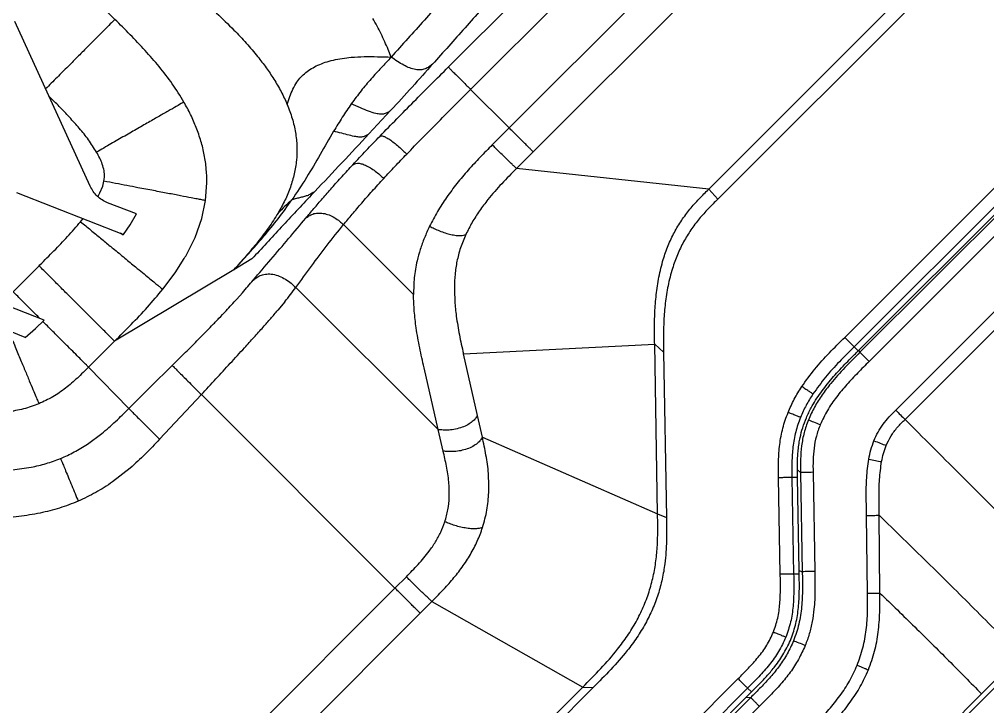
# Model space of a CAD drawing. Extents: x 1076 to 1148, y 508 to 635.
# Drawn here: x 1116 to 1134.07, y 538.41 to 551.25 of the extents above; entities that cross this region are included whole.
import ezdxf

# ---------------------------------------------------------------- set-up
doc = ezdxf.new("R2010")
doc.units = 0
doc.header["$MEASUREMENT"] = 0
doc.layers.add('1', color=4, linetype='Continuous')

# ---------------------------------------------------------------- blocks, each defined once
blk = doc.blocks.new('2026 TX')
at = {"layer": '1', "color": 3}
for p, q in [((48.246, 30.563), (57.217, 39.536)), ((48.663, 30.146), (57.634, 39.118)), ((55.642, 25.516), (68.614, 38.487)), ((68.79, 38.311), (55.819, 25.339)), ((55.898, 25.268), (68.861, 38.232)), ((68.925, 38.234), (55.927, 25.237)), ((53.105, 28.284), (62.808, 37.987)), ((63.179, 38.002), (53.276, 28.099)), ((69.095, 38.064), (56.098, 25.066)), ((49.382, 29.427), (57.785, 37.831)), ((49.829, 28.98), (58.232, 37.384)), ((56.594, 24.157), (67.247, 34.81)), ((56.768, 23.984), (67.42, 34.637)), ((39.425, 34.049), (42.025, 31.454)), ((41.564, 28.337), (40.156, 31.412)), ((47.18, 30.749), (47.125, 30.889)), ((48.663, 30.146), (49.382, 29.427)), ((47.17, 29.751), (46.765, 29.314)), ((49.382, 29.427), (49.067, 29.111)), ((49.519, 28.669), (49.829, 28.98)), ((53.105, 28.284), (49.519, 28.669)), ((41.797, 28.341), (41.821, 28.432)), ((41.821, 28.432), (41.83, 28.505)), ((43.716, 28.071), (43.741, 28.399)), ((40.191, 28.223), (42.188, 27.435)), ((41.709, 28.141), (41.746, 28.215)), ((41.746, 28.215), (41.797, 28.341)), ((45.756, 28.239), (45.69, 28.169)), ((53.105, 28.284), (53.276, 28.099)), ((42.425, 27.82), (41.888, 28.03)), ((43.646, 27.737), (43.716, 28.071)), ((41.385, 27.676), (41.432, 27.734)), ((42.31, 27.616), (42.425, 27.82)), ((43.52, 27.381), (43.646, 27.737)), ((42.188, 27.435), (42.31, 27.616)), ((47.597, 26.314), (46.29, 27.621)), ((42.179, 27.422), (42.128, 27.459)), ((43.149, 26.723), (43.319, 26.987)), ((44.581, 26.98), (44.242, 26.777)), ((40.125, 26.368), (40.609, 26.853)), ((40.609, 26.853), (40.627, 26.87)), ((44.242, 26.777), (42.018, 25.444)), ((42.917, 26.413), (43.149, 26.723)), ((40.353, 25.516), (37.939, 26.469)), ((45.401, 26.447), (48.055, 23.793)), ((40.703, 25.838), (39.718, 26.224)), ((44.406, 26.35), (44.301, 26.232)), ((45.195, 26.18), (45.064, 26.022)), ((40.679, 25.814), (40.703, 25.838)), ((40.353, 25.516), (40.543, 25.68)), ((40.543, 25.68), (40.569, 25.705)), ((40.569, 25.705), (40.679, 25.814)), ((42.018, 25.444), (41.534, 24.959)), ((48.529, 25.21), (52.097, 25.386)), ((52.097, 25.386), (52.263, 25.24)), ((52.151, 22.218), (52.097, 25.386)), ((55.894, 25.264), (55.819, 25.339)), ((48.789, 24.057), (48.529, 25.21)), ((52.263, 25.24), (52.316, 22.152)), ((55.894, 25.264), (55.898, 25.268)), ((55.898, 25.268), (55.927, 25.237)), ((41.534, 24.959), (42.285, 24.187)), ((42.689, 24.589), (43.093, 24.991)), ((48.055, 23.793), (47.796, 24.947)), ((42.285, 24.187), (42.689, 24.589)), ((43.249, 24.03), (43.638, 24.446)), ((43.638, 24.446), (47.251, 20.833)), ((42.858, 23.614), (43.249, 24.03)), ((48.881, 23.652), (48.789, 24.057)), ((41.511, 23.52), (41.781, 23.719)), ((48.15, 23.392), (48.055, 23.793)), ((48.881, 23.652), (52.151, 22.218)), ((42.309, 23.073), (41.979, 22.816)), ((54.76, 23.044), (54.819, 22.992)), ((54.762, 22.901), (54.76, 23.044)), ((54.819, 22.992), (54.851, 21.14)), ((55.052, 22.996), (55.084, 21.144)), ((54.441, 21.091), (54.409, 22.894)), ((54.762, 22.901), (54.659, 22.899)), ((54.659, 22.899), (54.69, 21.096)), ((54.793, 21.163), (54.762, 22.901)), ((52.151, 22.218), (52.316, 22.152)), ((56.07, 20.74), (56.049, 22.191)), ((56.3, 20.742), (56.287, 22.194)), ((54.793, 21.163), (54.851, 21.14)), ((54.794, 21.097), (54.793, 21.163)), ((47.251, 20.833), (47.463, 21.045)), ((54.794, 21.097), (54.69, 21.096)), ((41.246, 14.824), (47.251, 20.833)), ((47.722, 20.363), (47.94, 20.583)), ((47.94, 20.583), (50.754, 18.987)), ((41.716, 14.354), (47.722, 20.363)), ((58.195, 18.859), (58.917, 19.587)), ((50.947, 18.975), (37.576, 5.604)), ((40.292, 5.782), (53.653, 19.143)), ((41.996, 10.23), (50.754, 18.987)), ((50.754, 18.987), (50.947, 18.975)), ((53.888, 18.79), (38.413, 3.315)), ((40.443, 5.434), (53.804, 18.795)), ((53.83, 18.966), (40.469, 5.605)), ((53.804, 18.795), (53.903, 18.894)), ((53.804, 18.795), (53.888, 18.79)), ((53.903, 18.894), (53.83, 18.966)), ((56.165, 16.82), (58.195, 18.859)), ((54.051, 18.627), (38.576, 3.152))]:
    blk.add_line(p, q, dxfattribs=at)
for points, knots in [([(50.378, 34.273), (50.155, 34.031), (49.709, 33.547), (49.06, 32.834), (48.423, 32.132), (47.798, 31.438), (47.386, 30.979), (47.18, 30.749)], [0, 0, 0, 0, 0.199996, 0.399992, 0.599991, 0.799996, 1, 1, 1, 1]), ([(51.082, 34.098), (50.864, 33.859), (50.427, 33.38), (49.791, 32.676), (49.168, 31.982), (48.557, 31.295), (48.153, 30.841), (47.951, 30.614)], [0, 0, 0, 0, 0.199996, 0.399991, 0.599991, 0.799996, 1, 1, 1, 1]), ([(43.242, 32.185), (43.357, 32.083), (43.587, 31.88), (43.926, 31.573), (44.139, 31.361), (44.245, 31.255)], [0, 0, 0, 0, 0.333359, 0.666697, 1, 1, 1, 1]), ([(42.025, 31.454), (41.998, 31.427), (41.945, 31.374), (41.828, 31.256), (41.689, 31.116), (41.527, 30.954), (41.347, 30.773), (41.152, 30.577), (40.945, 30.369), (40.803, 30.226), (40.732, 30.154)], [0, 0, 0, 0, 0.126343, 0.251581, 0.376095, 0.500241, 0.624358, 0.748786, 0.873874, 1, 1, 1, 1]), ([(43.313, 29.91), (43.243, 30.024), (43.102, 30.254), (42.854, 30.573), (42.589, 30.877), (42.311, 31.169), (42.12, 31.359), (42.025, 31.454)], [0, 0, 0, 0, 0.199957, 0.399947, 0.599954, 0.799973, 1, 1, 1, 1]), ([(47.125, 30.889), (47.082, 30.987), (46.997, 31.184), (46.891, 31.376), (46.838, 31.472)], [0, 0, 0, 0, 0.499996, 1, 1, 1, 1]), ([(44.245, 31.255), (44.323, 31.174), (44.479, 31.012), (44.619, 30.843), (44.688, 30.759)], [0, 0, 0, 0, 0.5000164, 1, 1, 1, 1]), ([(44.688, 30.759), (44.742, 30.69), (44.85, 30.552), (44.943, 30.411), (44.989, 30.34)], [0, 0, 0, 0, 0.500008, 1, 1, 1, 1]), ([(45.239, 29.865), (45.255, 29.914), (45.286, 30.009), (45.341, 30.149), (45.41, 30.272), (45.492, 30.375), (45.582, 30.459), (45.689, 30.535), (45.812, 30.6), (45.95, 30.654), (46.102, 30.696), (46.266, 30.727), (46.459, 30.749), (46.681, 30.76), (46.929, 30.758), (47.095, 30.752), (47.18, 30.749)], [0, 0, 0, 0, 0.0919964, 0.1816263, 0.267132, 0.3281332, 0.3866223, 0.4432065, 0.498818, 0.554557, 0.6114889, 0.6704555, 0.731953, 0.8179902, 0.9079081, 1, 1, 1, 1]), ([(47.18, 30.749), (47.118, 30.683), (46.996, 30.55), (46.805, 30.345), (46.616, 30.122), (46.496, 29.958), (46.436, 29.876)], [0, 0, 0, 0, 0.250051, 0.50007, 0.750041, 1, 1, 1, 1]), ([(47.951, 30.614), (47.93, 30.598), (47.887, 30.565), (47.815, 30.527), (47.731, 30.508), (47.634, 30.513), (47.527, 30.543), (47.413, 30.597), (47.297, 30.668), (47.219, 30.722), (47.18, 30.749)], [0, 0, 0, 0, 0.132085, 0.2599649, 0.3819503, 0.4998056, 0.617742, 0.7398954, 0.867893, 1, 1, 1, 1]), ([(46.972, 29.274), (47.076, 29.381), (47.284, 29.596), (47.604, 29.919), (47.924, 30.241), (48.139, 30.456), (48.246, 30.563)], [0, 0, 0, 0, 0.249956, 0.499946, 0.749968, 1, 1, 1, 1]), ([(47.951, 30.614), (47.826, 30.474), (47.576, 30.194), (47.305, 29.898), (47.17, 29.751)], [0, 0, 0, 0, 0.500005, 1, 1, 1, 1]), ([(48.246, 30.563), (48.248, 30.561), (48.253, 30.556), (48.273, 30.536), (48.311, 30.498), (48.367, 30.442), (48.437, 30.372), (48.515, 30.294), (48.591, 30.218), (48.64, 30.169), (48.663, 30.146)], [0, 0, 0, 0, 0.108527, 0.232193, 0.364228, 0.5, 0.635772, 0.767807, 0.891473, 1, 1, 1, 1]), ([(44.989, 30.34), (45.037, 30.262), (45.132, 30.105), (45.204, 29.945), (45.239, 29.865)], [0, 0, 0, 0, 0.500007, 1, 1, 1, 1]), ([(41.684, 28.975), (41.635, 29.052), (41.537, 29.208), (41.362, 29.421), (41.179, 29.626), (40.988, 29.825), (40.859, 29.955), (40.794, 30.019)], [0, 0, 0, 0, 0.199895, 0.399956, 0.599979, 0.799942, 1, 1, 1, 1]), ([(47.471, 28.939), (47.568, 29.039), (47.763, 29.24), (48.062, 29.543), (48.362, 29.845), (48.563, 30.045), (48.663, 30.146)], [0, 0, 0, 0, 0.249949, 0.499944, 0.749965, 1, 1, 1, 1]), ([(43.313, 29.91), (43.279, 29.89), (43.211, 29.851), (43.063, 29.766), (42.886, 29.665), (42.682, 29.548), (42.455, 29.417), (42.209, 29.276), (41.95, 29.128), (41.773, 29.026), (41.684, 28.975)], [0, 0, 0, 0, 0.126269, 0.251436, 0.375892, 0.5, 0.624108, 0.748564, 0.873731, 1, 1, 1, 1]), ([(43.741, 28.399), (43.74, 28.487), (43.736, 28.663), (43.697, 28.924), (43.634, 29.182), (43.547, 29.433), (43.441, 29.677), (43.356, 29.832), (43.313, 29.91)], [0, 0, 0, 0, 0.166659, 0.333303, 0.499953, 0.666633, 0.83332, 1, 1, 1, 1]), ([(45.239, 29.865), (45.273, 29.778), (45.34, 29.604), (45.399, 29.342), (45.426, 29.082), (45.417, 28.823), (45.376, 28.568), (45.303, 28.318), (45.202, 28.073), (45.114, 27.916), (45.07, 27.837)], [0, 0, 0, 0, 0.125521, 0.250029, 0.374162, 0.49838, 0.622991, 0.748147, 0.87385, 1, 1, 1, 1]), ([(46.436, 29.876), (46.379, 29.793), (46.266, 29.628), (46.16, 29.452), (46.106, 29.364)], [0, 0, 0, 0, 0.499966, 1, 1, 1, 1]), ([(47.17, 29.751), (47.151, 29.738), (47.117, 29.713), (47.056, 29.687), (46.982, 29.68), (46.884, 29.695), (46.756, 29.736), (46.6, 29.803), (46.492, 29.851), (46.436, 29.876)], [0, 0, 0, 0, 0.1381748, 0.2603261, 0.3734738, 0.4851805, 0.6416803, 0.8125335, 1, 1, 1, 1]), ([(46.106, 29.364), (46.023, 29.22), (45.855, 28.932), (45.604, 28.497), (45.42, 28.222), (45.328, 28.084)], [0, 0, 0, 0, 0.333343, 0.666699, 1, 1, 1, 1]), ([(46.765, 29.314), (46.598, 29.135), (46.264, 28.779), (45.925, 28.419), (45.756, 28.239)], [0, 0, 0, 0, 0.499983, 1, 1, 1, 1]), ([(46.765, 29.314), (46.748, 29.303), (46.717, 29.282), (46.663, 29.26), (46.598, 29.253), (46.509, 29.263), (46.394, 29.29), (46.251, 29.33), (46.156, 29.352), (46.106, 29.364)], [0, 0, 0, 0, 0.138045, 0.260002, 0.373284, 0.485498, 0.642649, 0.813189, 1, 1, 1, 1]), ([(46.466, 28.74), (46.548, 28.828), (46.711, 29.003), (46.885, 29.184), (46.972, 29.274)], [0, 0, 0, 0, 0.499971, 1, 1, 1, 1]), ([(46.972, 29.274), (46.979, 29.276), (46.993, 29.281), (47.028, 29.276), (47.081, 29.253), (47.151, 29.211), (47.232, 29.152), (47.317, 29.082), (47.397, 29.009), (47.447, 28.961), (47.471, 28.939)], [0, 0, 0, 0, 0.108552, 0.232229, 0.364253, 0.5, 0.635748, 0.767771, 0.891448, 1, 1, 1, 1]), ([(49.829, 28.98), (49.824, 28.986), (49.812, 28.998), (49.782, 29.028), (49.736, 29.074), (49.675, 29.135), (49.603, 29.207), (49.526, 29.283), (49.452, 29.357), (49.405, 29.405), (49.382, 29.427)], [0, 0, 0, 0, 0.106771, 0.229737, 0.362527, 0.5, 0.637473, 0.770263, 0.893229, 1, 1, 1, 1]), ([(49.067, 29.111), (48.99, 29.034), (48.837, 28.879), (48.614, 28.64), (48.404, 28.391), (48.212, 28.132), (48.039, 27.864), (47.944, 27.682), (47.897, 27.591)], [0, 0, 0, 0, 0.166698, 0.333401, 0.50009, 0.666748, 0.83338, 1, 1, 1, 1]), ([(49.519, 28.669), (49.513, 28.675), (49.501, 28.686), (49.47, 28.715), (49.423, 28.76), (49.361, 28.82), (49.289, 28.892), (49.211, 28.968), (49.137, 29.042), (49.089, 29.089), (49.067, 29.111)], [0, 0, 0, 0, 0.106772, 0.229738, 0.362528, 0.5, 0.637472, 0.770262, 0.893228, 1, 1, 1, 1]), ([(41.83, 28.505), (41.829, 28.546), (41.827, 28.63), (41.792, 28.75), (41.744, 28.865), (41.704, 28.938), (41.684, 28.975)], [0, 0, 0, 0, 0.249648, 0.499668, 0.749869, 1, 1, 1, 1]), ([(47.041, 28.483), (47.11, 28.558), (47.249, 28.707), (47.397, 28.862), (47.471, 28.939)], [0, 0, 0, 0, 0.499966, 1, 1, 1, 1]), ([(45.587, 27.741), (45.637, 27.801), (45.738, 27.921), (45.898, 28.109), (46.073, 28.308), (46.261, 28.519), (46.398, 28.666), (46.466, 28.74)], [0, 0, 0, 0, 0.200044, 0.400063, 0.60005, 0.800033, 1, 1, 1, 1]), ([(46.466, 28.74), (46.477, 28.747), (46.5, 28.761), (46.549, 28.771), (46.616, 28.762), (46.699, 28.733), (46.79, 28.685), (46.882, 28.622), (46.966, 28.553), (47.017, 28.505), (47.041, 28.483)], [0, 0, 0, 0, 0.108616, 0.232318, 0.364316, 0.500002, 0.635687, 0.767683, 0.891385, 1, 1, 1, 1]), ([(49.519, 28.669), (49.426, 28.576), (49.241, 28.388), (49.009, 28.125), (48.826, 27.88), (48.686, 27.663), (48.612, 27.513), (48.574, 27.439)], [0, 0, 0, 0, 0.250055, 0.500082, 0.666747, 0.833375, 1, 1, 1, 1]), ([(43.716, 28.071), (43.695, 28.075), (43.653, 28.083), (43.562, 28.1), (43.434, 28.124), (43.256, 28.158), (43.019, 28.204), (42.75, 28.255), (42.489, 28.304), (42.249, 28.35), (42.037, 28.391), (41.893, 28.418), (41.821, 28.432)], [0, 0, 0, 0, 0.08449, 0.168347, 0.251715, 0.376056, 0.5, 0.623944, 0.748285, 0.831653, 0.91551, 1, 1, 1, 1]), ([(46.29, 27.621), (46.344, 27.685), (46.452, 27.814), (46.628, 28.022), (46.822, 28.244), (46.968, 28.403), (47.041, 28.483)], [0, 0, 0, 0, 0.250085, 0.500118, 0.750046, 1, 1, 1, 1]), ([(41.888, 28.03), (41.853, 28.046), (41.784, 28.078), (41.694, 28.15), (41.618, 28.236), (41.582, 28.303), (41.564, 28.337)], [0, 0, 0, 0, 0.250854, 0.499805, 0.748881, 1, 1, 1, 1]), ([(45.756, 28.239), (45.735, 28.226), (45.694, 28.2), (45.631, 28.167), (45.564, 28.144), (45.489, 28.126), (45.407, 28.109), (45.355, 28.093), (45.328, 28.084)], [0, 0, 0, 0, 0.1847785, 0.3472373, 0.4989398, 0.6512342, 0.8147888, 1, 1, 1, 1]), ([(52.097, 25.386), (52.095, 25.481), (52.092, 25.679), (52.098, 25.987), (52.122, 26.312), (52.172, 26.643), (52.247, 26.952), (52.344, 27.231), (52.459, 27.477), (52.596, 27.703), (52.752, 27.911), (52.924, 28.103), (53.045, 28.223), (53.105, 28.284)], [0, 0, 0, 0, 0.0891612, 0.1868553, 0.2902958, 0.3964607, 0.502608, 0.5895877, 0.6745459, 0.7574514, 0.8387725, 0.9193026, 1, 1, 1, 1]), ([(44.242, 26.777), (44.336, 26.878), (44.523, 27.08), (44.802, 27.396), (45.073, 27.728), (45.243, 27.965), (45.328, 28.084)], [0, 0, 0, 0, 0.25002, 0.500037, 0.750012, 1, 1, 1, 1]), ([(45.69, 28.169), (45.502, 27.969), (45.127, 27.569), (44.763, 27.177), (44.581, 26.98)], [0, 0, 0, 0, 0.500014, 1, 1, 1, 1]), ([(45.328, 28.084), (45.283, 28.044), (45.192, 27.963), (45.111, 27.879), (45.07, 27.837)], [0, 0, 0, 0, 0.495691, 1, 1, 1, 1]), ([(53.276, 28.099), (53.216, 28.039), (53.096, 27.919), (52.925, 27.729), (52.769, 27.524), (52.632, 27.3), (52.517, 27.059), (52.418, 26.785), (52.341, 26.481), (52.29, 26.155), (52.265, 25.835), (52.259, 25.53), (52.262, 25.334), (52.263, 25.24)], [0, 0, 0, 0, 0.081065, 0.161941, 0.243533, 0.326572, 0.411482, 0.498227, 0.603909, 0.709552, 0.812614, 0.91029, 1, 1, 1, 1]), ([(45.07, 27.837), (45.013, 27.745), (44.897, 27.561), (44.693, 27.296), (44.474, 27.036), (44.319, 26.863), (44.242, 26.777)], [0, 0, 0, 0, 0.249974, 0.499968, 0.74998, 1, 1, 1, 1]), ([(45.587, 27.741), (45.605, 27.756), (45.644, 27.787), (45.716, 27.823), (45.808, 27.841), (45.912, 27.835), (46.021, 27.805), (46.125, 27.753), (46.214, 27.69), (46.266, 27.643), (46.29, 27.621)], [0, 0, 0, 0, 0.1088413, 0.2326337, 0.3645334, 0.5, 0.6354666, 0.7673663, 0.8911587, 1, 1, 1, 1]), ([(40.627, 26.87), (40.714, 26.957), (40.888, 27.132), (41.145, 27.396), (41.305, 27.583), (41.385, 27.676)], [0, 0, 0, 0, 0.3333517, 0.6666915, 1, 1, 1, 1]), ([(41.385, 27.676), (41.449, 27.624), (41.574, 27.52), (41.759, 27.368), (41.897, 27.254), (41.972, 27.192), (41.99, 27.178)], [0, 0, 0, 0, 0.304985, 0.607148, 0.90714, 1, 1, 1, 1]), ([(44.606, 26.583), (44.716, 26.713), (44.937, 26.972), (45.267, 27.361), (45.48, 27.614), (45.587, 27.741)], [0, 0, 0, 0, 0.3331614, 0.6669047, 1, 1, 1, 1]), ([(45.401, 26.447), (45.498, 26.579), (45.691, 26.844), (45.984, 27.238), (46.188, 27.493), (46.29, 27.621)], [0, 0, 0, 0, 0.333161, 0.666905, 1, 1, 1, 1]), ([(47.897, 27.591), (47.864, 27.519), (47.797, 27.374), (47.719, 27.159), (47.651, 26.91), (47.603, 26.631), (47.599, 26.419), (47.597, 26.314)], [0, 0, 0, 0, 0.1666963, 0.3333487, 0.5000004, 0.7500058, 1, 1, 1, 1]), ([(47.897, 27.591), (47.925, 27.577), (47.986, 27.547), (48.084, 27.503), (48.191, 27.464), (48.297, 27.435), (48.394, 27.419), (48.473, 27.415), (48.532, 27.423), (48.561, 27.434), (48.574, 27.439)], [0, 0, 0, 0, 0.107454, 0.23074, 0.363315, 0.500175, 0.636967, 0.769392, 0.892566, 1, 1, 1, 1]), ([(43.319, 26.987), (43.355, 27.051), (43.429, 27.179), (43.49, 27.314), (43.52, 27.381)], [0, 0, 0, 0, 0.500009, 1, 1, 1, 1]), ([(48.574, 27.439), (48.538, 27.354), (48.467, 27.185), (48.403, 26.934), (48.367, 26.692), (48.363, 26.535), (48.361, 26.456)], [0, 0, 0, 0, 0.249943, 0.499837, 0.749916, 1, 1, 1, 1]), ([(41.99, 27.178), (42.065, 27.116), (42.214, 26.993), (42.396, 26.843), (42.542, 26.723), (42.656, 26.629), (42.753, 26.549), (42.83, 26.485), (42.888, 26.438), (42.907, 26.421), (42.917, 26.413)], [0, 0, 0, 0, 0.154026, 0.307569, 0.421779, 0.536186, 0.650993, 0.76641, 0.882662, 1, 1, 1, 1]), ([(42.018, 25.444), (42.011, 25.452), (41.996, 25.466), (41.947, 25.516), (41.879, 25.584), (41.792, 25.671), (41.687, 25.775), (41.567, 25.896), (41.432, 26.03), (41.285, 26.178), (41.127, 26.335), (40.96, 26.502), (40.787, 26.676), (40.669, 26.793), (40.609, 26.853)], [0, 0, 0, 0, 0.084793, 0.168766, 0.252107, 0.334989, 0.417569, 0.5, 0.582431, 0.665011, 0.747893, 0.831234, 0.915207, 1, 1, 1, 1]), ([(44.406, 26.35), (44.44, 26.389), (44.509, 26.469), (44.574, 26.545), (44.606, 26.583)], [0, 0, 0, 0, 0.499951, 1, 1, 1, 1]), ([(44.606, 26.583), (44.628, 26.601), (44.673, 26.638), (44.756, 26.681), (44.857, 26.703), (44.972, 26.698), (45.093, 26.663), (45.208, 26.604), (45.311, 26.529), (45.372, 26.474), (45.401, 26.447)], [0, 0, 0, 0, 0.115161, 0.240272, 0.3695, 0.5, 0.6305, 0.759728, 0.884839, 1, 1, 1, 1]), ([(42.018, 25.444), (42.122, 25.548), (42.33, 25.757), (42.635, 26.076), (42.823, 26.301), (42.917, 26.413)], [0, 0, 0, 0, 0.333351, 0.66669, 1, 1, 1, 1]), ([(45.195, 26.18), (45.232, 26.226), (45.304, 26.316), (45.369, 26.404), (45.401, 26.447)], [0, 0, 0, 0, 0.499965, 1, 1, 1, 1]), ([(48.361, 26.456), (48.362, 26.367), (48.364, 26.189), (48.384, 26.005), (48.395, 25.913)], [0, 0, 0, 0, 0.500002, 1, 1, 1, 1]), ([(40.624, 25.869), (40.571, 25.922), (40.464, 26.029), (40.296, 26.197), (40.182, 26.311), (40.125, 26.368)], [0, 0, 0, 0, 0.330636, 0.663733, 1, 1, 1, 1]), ([(44.099, 26.011), (44.134, 26.049), (44.204, 26.125), (44.269, 26.196), (44.301, 26.232)], [0, 0, 0, 0, 0.500005, 1, 1, 1, 1]), ([(47.646, 25.692), (47.633, 25.797), (47.606, 26.007), (47.6, 26.212), (47.597, 26.314)], [0, 0, 0, 0, 0.500001, 1, 1, 1, 1]), ([(44.791, 25.708), (44.839, 25.762), (44.934, 25.87), (45.021, 25.971), (45.064, 26.022)], [0, 0, 0, 0, 0.500002, 1, 1, 1, 1]), ([(43.83, 25.73), (43.876, 25.778), (43.968, 25.873), (44.055, 25.965), (44.099, 26.011)], [0, 0, 0, 0, 0.500035, 1, 1, 1, 1]), ([(48.395, 25.913), (48.412, 25.798), (48.447, 25.566), (48.502, 25.329), (48.529, 25.21)], [0, 0, 0, 0, 0.499967, 1, 1, 1, 1]), ([(41.534, 24.959), (41.525, 24.968), (41.509, 24.984), (41.451, 25.042), (41.372, 25.121), (41.27, 25.223), (41.147, 25.346), (41.007, 25.486), (40.851, 25.642), (40.736, 25.757), (40.679, 25.814)], [0, 0, 0, 0, 0.1274816, 0.2536412, 0.3788168, 0.503311, 0.6274056, 0.7513723, 0.8754798, 1, 1, 1, 1]), ([(43.093, 24.991), (43.176, 25.073), (43.341, 25.236), (43.588, 25.483), (43.749, 25.648), (43.83, 25.73)], [0, 0, 0, 0, 0.333403, 0.666761, 1, 1, 1, 1]), ([(44.443, 25.321), (44.503, 25.387), (44.622, 25.518), (44.735, 25.645), (44.791, 25.708)], [0, 0, 0, 0, 0.500028, 1, 1, 1, 1]), ([(47.796, 24.947), (47.766, 25.072), (47.708, 25.321), (47.667, 25.569), (47.646, 25.692)], [0, 0, 0, 0, 0.500041, 1, 1, 1, 1]), ([(40.039, 25.64), (40.076, 25.55), (40.151, 25.371), (40.254, 25.123), (40.347, 24.898), (40.429, 24.701), (40.498, 24.536), (40.551, 24.407), (40.59, 24.315), (40.6, 24.289), (40.606, 24.276)], [0, 0, 0, 0, 0.125178, 0.249597, 0.373617, 0.497583, 0.621837, 0.746734, 0.872647, 1, 1, 1, 1]), ([(54.842, 24.597), (54.921, 24.707), (55.079, 24.928), (55.355, 25.228), (55.546, 25.42), (55.642, 25.516)], [0, 0, 0, 0, 0.33325, 0.666596, 1, 1, 1, 1]), ([(55.819, 25.339), (55.815, 25.343), (55.808, 25.35), (55.766, 25.391), (55.71, 25.448), (55.665, 25.493), (55.642, 25.516)], [0, 0, 0, 0, 0.252186, 0.5, 0.747814, 1, 1, 1, 1]), ([(43.638, 24.446), (43.728, 24.544), (43.908, 24.739), (44.178, 25.031), (44.354, 25.225), (44.443, 25.321)], [0, 0, 0, 0, 0.333394, 0.666742, 1, 1, 1, 1]), ([(55.819, 25.339), (55.727, 25.247), (55.543, 25.063), (55.278, 24.776), (55.126, 24.565), (55.05, 24.459)], [0, 0, 0, 0, 0.333398, 0.666743, 1, 1, 1, 1]), ([(54.76, 23.044), (54.76, 23.087), (54.76, 23.171), (54.764, 23.292), (54.774, 23.413), (54.788, 23.53), (54.814, 23.671), (54.857, 23.832), (54.926, 24.019), (55.009, 24.189), (55.1, 24.345), (55.193, 24.482), (55.296, 24.619), (55.405, 24.751), (55.522, 24.883), (55.638, 25.006), (55.763, 25.134), (55.847, 25.217), (55.894, 25.264)], [0, 0, 0, 0, 0.050274, 0.097514, 0.141051, 0.190814, 0.234083, 0.307836, 0.384212, 0.465367, 0.527935, 0.593454, 0.657436, 0.726826, 0.791937, 0.862898, 0.922817, 1, 1, 1, 1]), ([(55.927, 25.237), (55.833, 25.142), (55.644, 24.954), (55.406, 24.69), (55.217, 24.442), (55.073, 24.217), (55.001, 24.054), (54.964, 23.973)], [0, 0, 0, 0, 0.250055, 0.50008, 0.666755, 0.833393, 1, 1, 1, 1]), ([(41.534, 24.959), (41.465, 24.891), (41.328, 24.754), (41.108, 24.565), (40.869, 24.398), (40.693, 24.317), (40.606, 24.276)], [0, 0, 0, 0, 0.2500937, 0.5001406, 0.750073, 1, 1, 1, 1]), ([(43.093, 24.991), (43.096, 24.988), (43.103, 24.982), (43.128, 24.956), (43.176, 24.909), (43.247, 24.838), (43.337, 24.748), (43.438, 24.647), (43.54, 24.545), (43.606, 24.478), (43.638, 24.446)], [0, 0, 0, 0, 0.114828, 0.239804, 0.369173, 0.5, 0.630827, 0.760196, 0.885172, 1, 1, 1, 1]), ([(56.098, 25.066), (56.027, 24.995), (55.885, 24.853), (55.678, 24.635), (55.486, 24.404), (55.313, 24.156), (55.228, 23.975), (55.186, 23.884)], [0, 0, 0, 0, 0.200068, 0.400121, 0.600152, 0.800123, 1, 1, 1, 1]), ([(54.586, 24.114), (54.622, 24.198), (54.696, 24.365), (54.793, 24.519), (54.842, 24.597)], [0, 0, 0, 0, 0.499971, 1, 1, 1, 1]), ([(55.05, 24.459), (55.046, 24.462), (55.037, 24.468), (54.988, 24.5), (54.921, 24.544), (54.869, 24.579), (54.842, 24.597)], [0, 0, 0, 0, 0.252227, 0.49994, 0.747733, 1, 1, 1, 1]), ([(55.05, 24.459), (55.005, 24.389), (54.917, 24.249), (54.85, 24.097), (54.817, 24.021)], [0, 0, 0, 0, 0.500015, 1, 1, 1, 1]), ([(40.606, 24.276), (40.511, 24.241), (40.322, 24.172), (40.023, 24.119), (39.721, 24.098), (39.52, 24.098), (39.419, 24.098)], [0, 0, 0, 0, 0.249918, 0.499849, 0.749904, 1, 1, 1, 1]), ([(41.781, 23.719), (41.868, 23.794), (42.042, 23.943), (42.204, 24.106), (42.285, 24.187)], [0, 0, 0, 0, 0.499954, 1, 1, 1, 1]), ([(42.285, 24.187), (42.288, 24.184), (42.295, 24.177), (42.321, 24.151), (42.371, 24.1), (42.446, 24.026), (42.541, 23.931), (42.647, 23.825), (42.755, 23.717), (42.825, 23.647), (42.858, 23.614)], [0, 0, 0, 0, 0.114828, 0.239804, 0.369173, 0.5, 0.630827, 0.760196, 0.885172, 1, 1, 1, 1]), ([(48.789, 24.057), (48.778, 24.038), (48.754, 24), (48.697, 23.94), (48.613, 23.883), (48.504, 23.834), (48.382, 23.8), (48.26, 23.783), (48.15, 23.783), (48.085, 23.79), (48.055, 23.793)], [0, 0, 0, 0, 0.112631, 0.237954, 0.36823, 0.5, 0.63177, 0.762046, 0.887369, 1, 1, 1, 1]), ([(54.409, 22.894), (54.407, 22.998), (54.404, 23.205), (54.425, 23.515), (54.48, 23.822), (54.55, 24.017), (54.586, 24.114)], [0, 0, 0, 0, 0.250088, 0.500118, 0.750057, 1, 1, 1, 1]), ([(54.817, 24.021), (54.812, 24.023), (54.802, 24.027), (54.748, 24.049), (54.674, 24.079), (54.615, 24.102), (54.586, 24.114)], [0, 0, 0, 0, 0.252257, 0.499897, 0.747674, 1, 1, 1, 1]), ([(56.189, 23.586), (56.213, 23.64), (56.261, 23.748), (56.357, 23.896), (56.47, 24.032), (56.553, 24.116), (56.594, 24.157)], [0, 0, 0, 0, 0.249953, 0.499915, 0.749911, 1, 1, 1, 1]), ([(54.817, 24.021), (54.784, 23.931), (54.72, 23.752), (54.671, 23.47), (54.654, 23.184), (54.657, 22.994), (54.659, 22.899)], [0, 0, 0, 0, 0.249973, 0.499903, 0.749942, 1, 1, 1, 1]), ([(54.964, 23.973), (54.936, 23.895), (54.879, 23.738), (54.834, 23.492), (54.815, 23.242), (54.817, 23.076), (54.819, 22.992)], [0, 0, 0, 0, 0.2499593, 0.4998869, 0.7499206, 1, 1, 1, 1]), ([(55.186, 23.884), (55.159, 23.813), (55.107, 23.671), (55.066, 23.448), (55.049, 23.222), (55.051, 23.071), (55.052, 22.996)], [0, 0, 0, 0, 0.249962, 0.499876, 0.749921, 1, 1, 1, 1]), ([(56.416, 23.495), (56.444, 23.556), (56.501, 23.679), (56.625, 23.84), (56.72, 23.936), (56.768, 23.984)], [0, 0, 0, 0, 0.33321, 0.666459, 1, 1, 1, 1]), ([(56.768, 23.984), (57.105, 23.646), (57.781, 22.971), (58.441, 22.311), (58.77, 21.981)], [0, 0, 0, 0, 0.500357, 1, 1, 1, 1]), ([(41.011, 23.255), (41.098, 23.293), (41.271, 23.369), (41.431, 23.47), (41.511, 23.52)], [0, 0, 0, 0, 0.4999903, 1, 1, 1, 1]), ([(42.858, 23.614), (42.77, 23.52), (42.595, 23.332), (42.404, 23.16), (42.309, 23.073)], [0, 0, 0, 0, 0.500044, 1, 1, 1, 1]), ([(48.881, 23.652), (48.87, 23.634), (48.847, 23.595), (48.791, 23.536), (48.707, 23.479), (48.599, 23.43), (48.478, 23.397), (48.356, 23.381), (48.246, 23.381), (48.181, 23.388), (48.15, 23.392)], [0, 0, 0, 0, 0.112442, 0.23793, 0.368638, 0.500764, 0.632577, 0.762625, 0.887644, 1, 1, 1, 1]), ([(49.002, 22.618), (49.002, 22.736), (49.003, 22.973), (48.953, 23.319), (48.905, 23.541), (48.881, 23.652)], [0, 0, 0, 0, 0.333257, 0.666599, 1, 1, 1, 1]), ([(56.092, 23.239), (56.104, 23.298), (56.127, 23.416), (56.169, 23.529), (56.189, 23.586)], [0, 0, 0, 0, 0.500042, 1, 1, 1, 1]), ([(56.331, 23.195), (56.341, 23.246), (56.362, 23.348), (56.398, 23.446), (56.416, 23.495)], [0, 0, 0, 0, 0.500048, 1, 1, 1, 1]), ([(48.263, 22.527), (48.263, 22.626), (48.262, 22.822), (48.215, 23.111), (48.172, 23.298), (48.15, 23.392)], [0, 0, 0, 0, 0.333222, 0.666574, 1, 1, 1, 1]), ([(40.462, 23.092), (40.556, 23.112), (40.743, 23.153), (40.922, 23.221), (41.011, 23.255)], [0, 0, 0, 0, 0.5000127, 1, 1, 1, 1]), ([(41.011, 23.255), (41.013, 23.251), (41.017, 23.241), (41.032, 23.204), (41.061, 23.134), (41.104, 23.03), (41.158, 22.898), (41.219, 22.751), (41.28, 22.602), (41.32, 22.504), (41.34, 22.457)], [0, 0, 0, 0, 0.114803, 0.239769, 0.369148, 0.5, 0.630852, 0.760231, 0.885197, 1, 1, 1, 1]), ([(56.049, 22.191), (56.048, 22.307), (56.044, 22.541), (56.045, 22.892), (56.076, 23.123), (56.092, 23.239)], [0, 0, 0, 0, 0.3334208, 0.6667872, 1, 1, 1, 1]), ([(56.287, 22.194), (56.285, 22.305), (56.283, 22.528), (56.285, 22.864), (56.315, 23.085), (56.331, 23.195)], [0, 0, 0, 0, 0.333425, 0.666794, 1, 1, 1, 1]), ([(39.419, 23.02), (39.536, 23.02), (39.768, 23.02), (40.118, 23.036), (40.347, 23.073), (40.462, 23.092)], [0, 0, 0, 0, 0.3333934, 0.6667317, 1, 1, 1, 1]), ([(41.979, 22.816), (41.877, 22.748), (41.673, 22.612), (41.451, 22.509), (41.34, 22.457)], [0, 0, 0, 0, 0.500009, 1, 1, 1, 1]), ([(54.659, 22.899), (54.654, 22.899), (54.643, 22.899), (54.585, 22.898), (54.504, 22.896), (54.441, 22.895), (54.409, 22.894)], [0, 0, 0, 0, 0.2521856, 0.5, 0.7478144, 1, 1, 1, 1]), ([(48.886, 21.966), (48.916, 22.074), (48.978, 22.289), (48.994, 22.508), (49.002, 22.618)], [0, 0, 0, 0, 0.499966, 1, 1, 1, 1]), ([(41.34, 22.457), (41.224, 22.411), (40.994, 22.319), (40.752, 22.262), (40.632, 22.234)], [0, 0, 0, 0, 0.49999, 1, 1, 1, 1]), ([(48.182, 22.071), (48.204, 22.146), (48.247, 22.297), (48.258, 22.451), (48.263, 22.527)], [0, 0, 0, 0, 0.499952, 1, 1, 1, 1]), ([(40.632, 22.234), (40.498, 22.21), (40.231, 22.163), (39.825, 22.138), (39.555, 22.137), (39.419, 22.136)], [0, 0, 0, 0, 0.3332782, 0.6666096, 1, 1, 1, 1]), ([(47.463, 21.045), (47.537, 21.122), (47.687, 21.274), (47.87, 21.491), (48.009, 21.694), (48.111, 21.878), (48.158, 22.006), (48.182, 22.071)], [0, 0, 0, 0, 0.250035, 0.500091, 0.666727, 0.833329, 1, 1, 1, 1]), ([(48.886, 21.966), (48.871, 21.961), (48.838, 21.951), (48.774, 21.941), (48.69, 21.94), (48.59, 21.95), (48.481, 21.971), (48.372, 22.001), (48.272, 22.035), (48.21, 22.059), (48.182, 22.071)], [0, 0, 0, 0, 0.106546, 0.229543, 0.362611, 0.500401, 0.638033, 0.77076, 0.893502, 1, 1, 1, 1]), ([(50.754, 18.987), (50.868, 19.101), (51.094, 19.327), (51.374, 19.645), (51.591, 19.94), (51.753, 20.203), (51.889, 20.478), (51.996, 20.761), (52.074, 21.05), (52.124, 21.342), (52.15, 21.635), (52.156, 21.927), (52.153, 22.121), (52.151, 22.218)], [0, 0, 0, 0, 0.131897, 0.2617847, 0.3472763, 0.4317974, 0.5153185, 0.5978722, 0.6795516, 0.7604856, 0.8408024, 0.9206043, 1, 1, 1, 1]), ([(52.316, 22.152), (52.319, 22.009), (52.323, 21.721), (52.298, 21.336), (52.241, 21.001), (52.165, 20.717), (52.06, 20.439), (51.927, 20.169), (51.768, 19.91), (51.555, 19.621), (51.28, 19.309), (51.058, 19.087), (50.947, 18.975)], [0, 0, 0, 0, 0.119612, 0.240117, 0.321131, 0.402817, 0.485317, 0.568743, 0.653151, 0.738529, 0.868265, 1, 1, 1, 1]), ([(56.287, 22.194), (56.587, 21.902), (57.186, 21.318), (58.063, 20.448), (58.632, 19.874), (58.917, 19.587)], [0, 0, 0, 0, 0.333357, 0.666617, 1, 1, 1, 1]), ([(47.94, 20.583), (48.007, 20.651), (48.141, 20.787), (48.331, 21), (48.507, 21.223), (48.662, 21.459), (48.792, 21.707), (48.855, 21.879), (48.886, 21.966)], [0, 0, 0, 0, 0.1666971, 0.3334042, 0.5000896, 0.6667275, 0.8333548, 1, 1, 1, 1]), ([(54.851, 21.14), (54.853, 21.031), (54.857, 20.812), (54.844, 20.485), (54.797, 20.159), (54.724, 19.952), (54.688, 19.849)], [0, 0, 0, 0, 0.250094, 0.500205, 0.750122, 1, 1, 1, 1]), ([(55.084, 21.144), (55.086, 21.027), (55.091, 20.793), (55.078, 20.48), (55.04, 20.209), (54.987, 19.98), (54.933, 19.834), (54.906, 19.76)], [0, 0, 0, 0, 0.250036, 0.500071, 0.666721, 0.833348, 1, 1, 1, 1]), ([(47.94, 20.583), (47.932, 20.591), (47.913, 20.608), (47.875, 20.644), (47.822, 20.695), (47.756, 20.758), (47.681, 20.831), (47.604, 20.906), (47.531, 20.978), (47.484, 21.024), (47.463, 21.045)], [0, 0, 0, 0, 0.105419, 0.227849, 0.361222, 0.5, 0.638778, 0.772151, 0.894581, 1, 1, 1, 1]), ([(53.903, 18.894), (53.952, 18.944), (54.054, 19.046), (54.203, 19.203), (54.329, 19.353), (54.431, 19.493), (54.511, 19.62), (54.583, 19.753), (54.664, 19.936), (54.738, 20.175), (54.785, 20.473), (54.799, 20.782), (54.796, 20.991), (54.794, 21.097)], [0, 0, 0, 0, 0.085143, 0.174789, 0.262351, 0.322905, 0.383703, 0.44491, 0.505863, 0.625844, 0.747114, 0.870747, 1, 1, 1, 1]), ([(54.312, 20.01), (54.342, 20.096), (54.401, 20.27), (54.436, 20.543), (54.445, 20.817), (54.442, 21), (54.441, 21.091)], [0, 0, 0, 0, 0.249842, 0.499768, 0.749908, 1, 1, 1, 1]), ([(54.69, 21.096), (54.685, 21.095), (54.675, 21.095), (54.616, 21.094), (54.536, 21.093), (54.473, 21.092), (54.441, 21.091)], [0, 0, 0, 0, 0.252186, 0.5, 0.747814, 1, 1, 1, 1]), ([(54.69, 21.096), (54.692, 20.996), (54.696, 20.796), (54.683, 20.497), (54.642, 20.199), (54.577, 20.011), (54.544, 19.916)], [0, 0, 0, 0, 0.250091, 0.50021, 0.750129, 1, 1, 1, 1]), ([(47.722, 20.363), (47.713, 20.371), (47.696, 20.389), (47.658, 20.427), (47.606, 20.478), (47.541, 20.543), (47.468, 20.617), (47.391, 20.693), (47.319, 20.766), (47.273, 20.812), (47.251, 20.833)], [0, 0, 0, 0, 0.105419, 0.227849, 0.361222, 0.5, 0.638778, 0.772151, 0.894581, 1, 1, 1, 1]), ([(55.875, 19.394), (55.914, 19.502), (55.991, 19.717), (56.05, 20.055), (56.073, 20.397), (56.071, 20.626), (56.07, 20.74)], [0, 0, 0, 0, 0.249927, 0.499855, 0.74992, 1, 1, 1, 1]), ([(56.07, 20.74), (56.092, 20.74), (56.134, 20.741), (56.196, 20.741), (56.253, 20.742), (56.285, 20.742), (56.3, 20.742)], [0, 0, 0, 0, 0.251216, 0.5, 0.748784, 1, 1, 1, 1]), ([(56.085, 19.308), (56.127, 19.423), (56.21, 19.652), (56.274, 20.013), (56.301, 20.377), (56.301, 20.621), (56.3, 20.742)], [0, 0, 0, 0, 0.2499313, 0.4998668, 0.7499203, 1, 1, 1, 1]), ([(56.3, 20.742), (56.518, 20.531), (56.954, 20.108), (57.586, 19.48), (57.992, 19.066), (58.195, 18.859)], [0, 0, 0, 0, 0.333354, 0.666615, 1, 1, 1, 1]), ([(53.653, 19.143), (53.718, 19.207), (53.847, 19.337), (54.031, 19.54), (54.196, 19.761), (54.273, 19.927), (54.312, 20.01)], [0, 0, 0, 0, 0.250093, 0.500233, 0.750158, 1, 1, 1, 1]), ([(54.544, 19.916), (54.502, 19.826), (54.418, 19.644), (54.241, 19.401), (54.042, 19.178), (53.901, 19.037), (53.83, 18.966)], [0, 0, 0, 0, 0.249871, 0.49979, 0.749908, 1, 1, 1, 1]), ([(54.544, 19.916), (54.539, 19.918), (54.529, 19.922), (54.475, 19.944), (54.401, 19.974), (54.342, 19.998), (54.312, 20.01)], [0, 0, 0, 0, 0.25219, 0.5, 0.74781, 1, 1, 1, 1]), ([(54.688, 19.849), (54.651, 19.768), (54.578, 19.605), (54.429, 19.382), (54.261, 19.174), (54.078, 18.979), (53.951, 18.853), (53.888, 18.79)], [0, 0, 0, 0, 0.199941, 0.399864, 0.599884, 0.799969, 1, 1, 1, 1]), ([(54.906, 19.76), (54.866, 19.674), (54.787, 19.5), (54.63, 19.26), (54.45, 19.037), (54.254, 18.829), (54.119, 18.694), (54.051, 18.627)], [0, 0, 0, 0, 0.199946, 0.399875, 0.599887, 0.799966, 1, 1, 1, 1]), ([(54.895, 18.09), (54.972, 18.168), (55.127, 18.322), (55.351, 18.563), (55.557, 18.82), (55.739, 19.094), (55.83, 19.294), (55.875, 19.394)], [0, 0, 0, 0, 0.200036, 0.400112, 0.60013, 0.80006, 1, 1, 1, 1]), ([(55.875, 19.394), (55.895, 19.386), (55.935, 19.37), (55.992, 19.346), (56.044, 19.325), (56.071, 19.314), (56.085, 19.308)], [0, 0, 0, 0, 0.251461, 0.5, 0.748539, 1, 1, 1, 1]), ([(55.054, 17.931), (55.136, 18.012), (55.299, 18.176), (55.535, 18.43), (55.751, 18.702), (55.942, 18.993), (56.037, 19.203), (56.085, 19.308)], [0, 0, 0, 0, 0.200037, 0.400107, 0.600119, 0.800054, 1, 1, 1, 1]), ([(53.83, 18.966), (53.826, 18.97), (53.819, 18.977), (53.778, 19.019), (53.721, 19.075), (53.676, 19.12), (53.653, 19.143)], [0, 0, 0, 0, 0.252186, 0.5, 0.747814, 1, 1, 1, 1]), ([(54.051, 18.627), (54.036, 18.642), (54.006, 18.672), (53.962, 18.716), (53.922, 18.756), (53.9, 18.779), (53.888, 18.79)], [0, 0, 0, 0, 0.251207, 0.5, 0.748793, 1, 1, 1, 1])]:
    blk.add_open_spline(points, degree=3, knots=knots, dxfattribs=at)
at = {"layer": '1', "color": 4}
blk.add_open_spline([(40.856, 1.735), (42.303, 3.12), (45.196, 5.889), (49.5, 10.081), (53.777, 14.3), (58.024, 18.547), (62.243, 22.824), (66.435, 27.128), (69.204, 30.021), (70.589, 31.468)], degree=3, knots=[0, 0, 0, 0, 0.142874, 0.285731, 0.428578, 0.571422, 0.714269, 0.857126, 1, 1, 1, 1], dxfattribs=at)
at = {"layer": '1', "color": 3}
for points in [[(56.098, 25.066), (56.068, 25.096), (56.008, 25.156), (55.954, 25.21), (55.927, 25.237)], [(56.594, 24.157), (56.624, 24.128), (56.683, 24.068), (56.74, 24.012), (56.768, 23.984)], [(55.186, 23.884), (55.146, 23.9), (55.067, 23.932), (54.998, 23.959), (54.964, 23.973)], [(56.189, 23.586), (56.228, 23.57), (56.307, 23.539), (56.38, 23.51), (56.416, 23.495)], [(56.092, 23.239), (56.133, 23.231), (56.216, 23.216), (56.292, 23.202), (56.331, 23.195)], [(55.052, 22.996), (55.009, 22.995), (54.923, 22.994), (54.853, 22.993), (54.819, 22.992)], [(56.049, 22.191), (56.092, 22.191), (56.178, 22.192), (56.25, 22.193), (56.287, 22.194)], [(55.084, 21.144), (55.041, 21.143), (54.955, 21.142), (54.886, 21.141), (54.851, 21.14)], [(54.906, 19.76), (54.866, 19.777), (54.786, 19.809), (54.721, 19.836), (54.688, 19.849)]]:
    blk.add_open_spline(points, degree=3, dxfattribs=at)

msp = doc.modelspace()

# ---------------------------------------------------------------- block references
at = {"layer": '1'}
msp.add_blockref('2026 TX', (1075.762, 519.794), dxfattribs=at)

doc.saveas('drawing.dxf')
